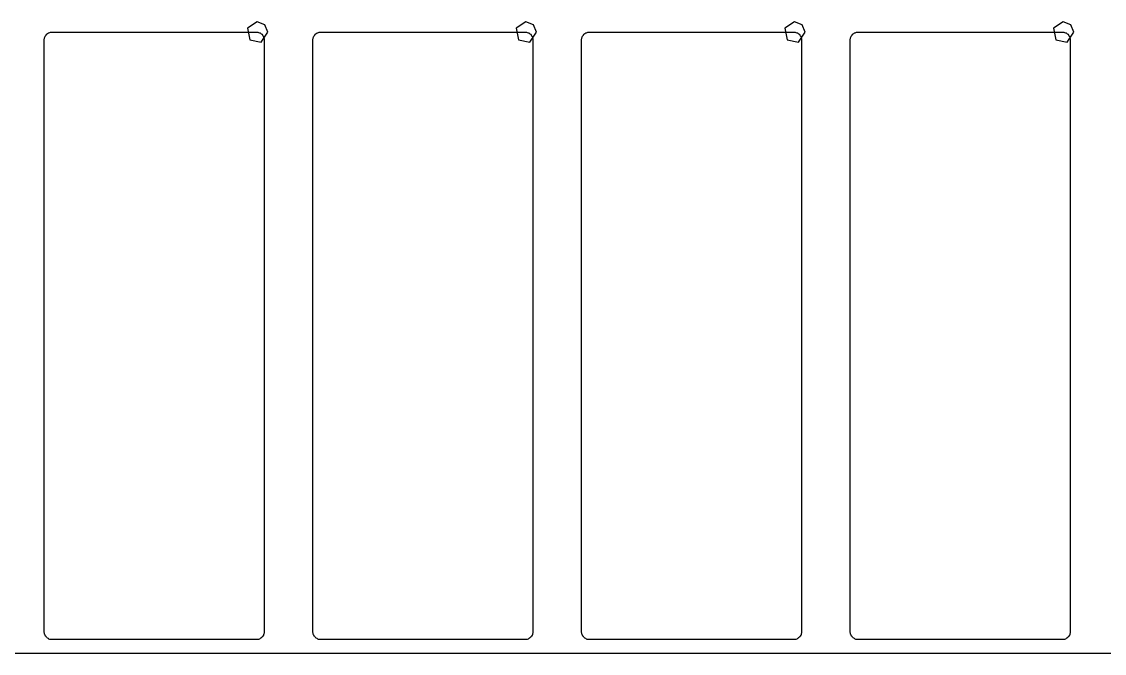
# Model space of a CAD drawing. Extents: x 114 to 258, y 8 to 198.
# Drawn here: x 198.83 to 209.06, y 25.31 to 31.27 of the extents above; entities that cross this region are included whole.
import ezdxf

# ---------------------------------------------------------------- set-up
doc = ezdxf.new("R2010")
doc.units = 0

msp = doc.modelspace()

# ---------------------------------------------------------------- linework, layer by layer
at = {"layer": 'Layer 1', "color": 7}
for points in [[(201.053954, 31.274998), (200.961566, 31.213266), (200.983243, 31.104287), (201.092222, 31.08261), (201.153954, 31.174998), (201.124665, 31.245709), (201.053954, 31.274998), (201.053954, 31.274998)], [(201.053954, 31.274998), (200.961566, 31.213266), (200.983243, 31.104287), (201.092222, 31.08261), (201.153954, 31.174998), (201.124665, 31.245709), (201.053954, 31.274998), (201.053954, 31.274998)], [(203.593954, 31.274998), (203.501566, 31.213266), (203.523243, 31.104287), (203.632222, 31.08261), (203.693954, 31.174998), (203.664665, 31.245709), (203.593954, 31.274998), (203.593954, 31.274998)], [(203.593954, 31.274998), (203.501566, 31.213266), (203.523243, 31.104287), (203.632222, 31.08261), (203.693954, 31.174998), (203.664665, 31.245709), (203.593954, 31.274998), (203.593954, 31.274998)], [(206.133954, 31.274998), (206.041566, 31.213266), (206.063243, 31.104287), (206.172222, 31.08261), (206.233954, 31.174998), (206.204665, 31.245709), (206.133954, 31.274998), (206.133954, 31.274998)], [(206.133954, 31.274998), (206.041566, 31.213266), (206.063243, 31.104287), (206.172222, 31.08261), (206.233954, 31.174998), (206.204665, 31.245709), (206.133954, 31.274998), (206.133954, 31.274998)], [(208.673954, 31.274998), (208.581566, 31.213266), (208.603243, 31.104287), (208.712222, 31.08261), (208.773954, 31.174998), (208.744665, 31.245709), (208.673954, 31.274998), (208.673954, 31.274998)], [(208.673954, 31.274998), (208.581566, 31.213266), (208.603243, 31.104287), (208.712222, 31.08261), (208.773954, 31.174998), (208.744665, 31.245709), (208.673954, 31.274998), (208.673954, 31.274998)], [(199.04202, 31.12242), (199.04456, 31.13004)], [(199.04202, 31.12242), (199.04456, 31.13004)], [(199.04202, 31.1148), (199.04202, 31.12242)], [(199.04202, 31.1148), (199.04202, 31.12242)], [(199.04456, 31.13004), (199.04964, 31.13766)], [(199.04456, 31.13004), (199.04964, 31.13766)], [(199.04964, 31.13766), (199.05218, 31.14274)], [(199.04964, 31.13766), (199.05218, 31.14274)], [(199.05218, 31.14274), (199.05726, 31.14782)], [(199.05218, 31.14274), (199.05726, 31.14782)], [(199.05726, 31.14782), (199.06234, 31.15544)], [(199.05726, 31.14782), (199.06234, 31.15544)], [(199.06234, 31.15544), (199.06742, 31.16052)], [(199.06234, 31.15544), (199.06742, 31.16052)], [(199.06742, 31.16052), (199.0725, 31.16306)], [(199.06742, 31.16052), (199.0725, 31.16306)], [(199.0725, 31.16306), (199.08012, 31.16814)], [(199.0725, 31.16306), (199.08012, 31.16814)], [(199.08012, 31.16814), (199.0852, 31.17068)], [(199.08012, 31.16814), (199.0852, 31.17068)], [(199.0852, 31.17068), (199.09282, 31.17322)], [(199.0852, 31.17068), (199.09282, 31.17322)], [(199.09282, 31.17322), (199.10044, 31.17576)], [(199.09282, 31.17322), (199.10044, 31.17576)], [(199.10044, 31.17576), (199.10806, 31.17576)], [(199.10044, 31.17576), (199.10806, 31.17576)], [(199.10806, 31.17576), (199.11568, 31.17576)], [(199.10806, 31.17576), (199.11568, 31.17576)], [(199.11568, 31.17576), (201.04608, 31.17576)], [(199.11568, 31.17576), (201.04608, 31.17576)], [(201.04608, 31.17576), (201.0537, 31.17576)], [(201.04608, 31.17576), (201.0537, 31.17576)], [(201.0537, 31.17576), (201.05878, 31.17576)], [(201.0537, 31.17576), (201.05878, 31.17576)], [(201.05878, 31.17576), (201.0664, 31.17322)], [(201.05878, 31.17576), (201.0664, 31.17322)], [(201.0664, 31.17322), (201.07402, 31.17068)], [(201.0664, 31.17322), (201.07402, 31.17068)], [(201.07402, 31.17068), (201.08164, 31.16814)], [(201.07402, 31.17068), (201.08164, 31.16814)], [(201.08164, 31.16814), (201.08672, 31.16306)], [(201.08164, 31.16814), (201.08672, 31.16306)], [(201.08672, 31.16306), (201.0918, 31.16052)], [(201.08672, 31.16306), (201.0918, 31.16052)], [(201.0918, 31.16052), (201.09942, 31.15544)], [(201.0918, 31.16052), (201.09942, 31.15544)], [(201.09942, 31.15544), (201.1045, 31.14782)], [(201.09942, 31.15544), (201.1045, 31.14782)], [(201.1045, 31.14782), (201.10704, 31.14274)], [(201.1045, 31.14782), (201.10704, 31.14274)], [(201.10704, 31.14274), (201.11212, 31.13766)], [(201.10704, 31.14274), (201.11212, 31.13766)], [(201.11212, 31.13766), (201.11466, 31.13004)], [(201.11212, 31.13766), (201.11466, 31.13004)], [(201.11466, 31.13004), (201.1172, 31.12242)], [(201.11466, 31.13004), (201.1172, 31.12242)], [(201.1172, 31.12242), (201.11974, 31.1148)], [(201.1172, 31.12242), (201.11974, 31.1148)], [(201.58202, 31.12242), (201.58456, 31.13004)], [(201.58202, 31.12242), (201.58456, 31.13004)], [(201.58202, 31.1148), (201.58202, 31.12242)], [(201.58202, 31.1148), (201.58202, 31.12242)], [(201.58456, 31.13004), (201.58964, 31.13766)], [(201.58456, 31.13004), (201.58964, 31.13766)], [(201.58964, 31.13766), (201.59218, 31.14274)], [(201.58964, 31.13766), (201.59218, 31.14274)], [(201.59218, 31.14274), (201.59726, 31.14782)], [(201.59218, 31.14274), (201.59726, 31.14782)], [(201.59726, 31.14782), (201.60234, 31.15544)], [(201.59726, 31.14782), (201.60234, 31.15544)], [(201.60234, 31.15544), (201.60742, 31.16052)], [(201.60234, 31.15544), (201.60742, 31.16052)], [(201.60742, 31.16052), (201.6125, 31.16306)], [(201.60742, 31.16052), (201.6125, 31.16306)], [(201.6125, 31.16306), (201.62012, 31.16814)], [(201.6125, 31.16306), (201.62012, 31.16814)], [(201.62012, 31.16814), (201.6252, 31.17068)], [(201.62012, 31.16814), (201.6252, 31.17068)], [(201.6252, 31.17068), (201.63282, 31.17322)], [(201.6252, 31.17068), (201.63282, 31.17322)], [(201.63282, 31.17322), (201.64044, 31.17576)], [(201.63282, 31.17322), (201.64044, 31.17576)], [(201.64044, 31.17576), (201.64806, 31.17576)], [(201.64044, 31.17576), (201.64806, 31.17576)], [(201.64806, 31.17576), (201.65568, 31.17576)], [(201.64806, 31.17576), (201.65568, 31.17576)], [(201.65568, 31.17576), (203.58608, 31.17576)], [(201.65568, 31.17576), (203.58608, 31.17576)], [(203.58608, 31.17576), (203.5937, 31.17576)], [(203.58608, 31.17576), (203.5937, 31.17576)], [(203.5937, 31.17576), (203.59878, 31.17576)], [(203.5937, 31.17576), (203.59878, 31.17576)], [(203.59878, 31.17576), (203.6064, 31.17322)], [(203.59878, 31.17576), (203.6064, 31.17322)], [(203.6064, 31.17322), (203.61402, 31.17068)], [(203.6064, 31.17322), (203.61402, 31.17068)], [(203.61402, 31.17068), (203.62164, 31.16814)], [(203.61402, 31.17068), (203.62164, 31.16814)], [(203.62164, 31.16814), (203.62672, 31.16306)], [(203.62164, 31.16814), (203.62672, 31.16306)], [(203.62672, 31.16306), (203.6318, 31.16052)], [(203.62672, 31.16306), (203.6318, 31.16052)], [(203.6318, 31.16052), (203.63942, 31.15544)], [(203.6318, 31.16052), (203.63942, 31.15544)], [(203.63942, 31.15544), (203.6445, 31.14782)], [(203.63942, 31.15544), (203.6445, 31.14782)], [(203.6445, 31.14782), (203.64704, 31.14274)], [(203.6445, 31.14782), (203.64704, 31.14274)], [(203.64704, 31.14274), (203.65212, 31.13766)], [(203.64704, 31.14274), (203.65212, 31.13766)], [(203.65212, 31.13766), (203.65466, 31.13004)], [(203.65212, 31.13766), (203.65466, 31.13004)], [(203.65466, 31.13004), (203.6572, 31.12242)], [(203.65466, 31.13004), (203.6572, 31.12242)], [(203.6572, 31.12242), (203.65974, 31.1148)], [(203.6572, 31.12242), (203.65974, 31.1148)], [(204.12202, 31.12242), (204.12456, 31.13004)], [(204.12202, 31.12242), (204.12456, 31.13004)], [(204.12202, 31.1148), (204.12202, 31.12242)], [(204.12202, 31.1148), (204.12202, 31.12242)], [(204.12456, 31.13004), (204.12964, 31.13766)], [(204.12456, 31.13004), (204.12964, 31.13766)], [(204.12964, 31.13766), (204.13218, 31.14274)], [(204.12964, 31.13766), (204.13218, 31.14274)], [(204.13218, 31.14274), (204.13726, 31.14782)], [(204.13218, 31.14274), (204.13726, 31.14782)], [(204.13726, 31.14782), (204.14234, 31.15544)], [(204.13726, 31.14782), (204.14234, 31.15544)], [(204.14234, 31.15544), (204.14742, 31.16052)], [(204.14234, 31.15544), (204.14742, 31.16052)], [(204.14742, 31.16052), (204.1525, 31.16306)], [(204.14742, 31.16052), (204.1525, 31.16306)], [(204.1525, 31.16306), (204.16012, 31.16814)], [(204.1525, 31.16306), (204.16012, 31.16814)], [(204.16012, 31.16814), (204.1652, 31.17068)], [(204.16012, 31.16814), (204.1652, 31.17068)], [(204.1652, 31.17068), (204.17282, 31.17322)], [(204.1652, 31.17068), (204.17282, 31.17322)], [(204.17282, 31.17322), (204.18044, 31.17576)], [(204.17282, 31.17322), (204.18044, 31.17576)], [(204.18044, 31.17576), (204.18806, 31.17576)], [(204.18044, 31.17576), (204.18806, 31.17576)], [(204.18806, 31.17576), (204.19568, 31.17576)], [(204.18806, 31.17576), (204.19568, 31.17576)], [(204.19568, 31.17576), (206.12608, 31.17576)], [(204.19568, 31.17576), (206.12608, 31.17576)], [(206.12608, 31.17576), (206.1337, 31.17576)], [(206.12608, 31.17576), (206.1337, 31.17576)], [(206.1337, 31.17576), (206.13878, 31.17576)], [(206.1337, 31.17576), (206.13878, 31.17576)], [(206.13878, 31.17576), (206.1464, 31.17322)], [(206.13878, 31.17576), (206.1464, 31.17322)], [(206.1464, 31.17322), (206.15402, 31.17068)], [(206.1464, 31.17322), (206.15402, 31.17068)], [(206.15402, 31.17068), (206.16164, 31.16814)], [(206.15402, 31.17068), (206.16164, 31.16814)], [(206.16164, 31.16814), (206.16672, 31.16306)], [(206.16164, 31.16814), (206.16672, 31.16306)], [(206.16672, 31.16306), (206.1718, 31.16052)], [(206.16672, 31.16306), (206.1718, 31.16052)], [(206.1718, 31.16052), (206.17942, 31.15544)], [(206.1718, 31.16052), (206.17942, 31.15544)], [(206.17942, 31.15544), (206.1845, 31.14782)], [(206.17942, 31.15544), (206.1845, 31.14782)], [(206.1845, 31.14782), (206.18704, 31.14274)], [(206.1845, 31.14782), (206.18704, 31.14274)], [(206.18704, 31.14274), (206.19212, 31.13766)], [(206.18704, 31.14274), (206.19212, 31.13766)], [(206.19212, 31.13766), (206.19466, 31.13004)], [(206.19212, 31.13766), (206.19466, 31.13004)], [(206.19466, 31.13004), (206.1972, 31.12242)], [(206.19466, 31.13004), (206.1972, 31.12242)], [(206.1972, 31.12242), (206.19974, 31.1148)], [(206.1972, 31.12242), (206.19974, 31.1148)], [(206.66202, 31.12242), (206.66456, 31.13004)], [(206.66202, 31.12242), (206.66456, 31.13004)], [(206.66202, 31.1148), (206.66202, 31.12242)], [(206.66202, 31.1148), (206.66202, 31.12242)], [(206.66456, 31.13004), (206.66964, 31.13766)], [(206.66456, 31.13004), (206.66964, 31.13766)], [(206.66964, 31.13766), (206.67218, 31.14274)], [(206.66964, 31.13766), (206.67218, 31.14274)], [(206.67218, 31.14274), (206.67726, 31.14782)], [(206.67218, 31.14274), (206.67726, 31.14782)], [(206.67726, 31.14782), (206.68234, 31.15544)], [(206.67726, 31.14782), (206.68234, 31.15544)], [(206.68234, 31.15544), (206.68742, 31.16052)], [(206.68234, 31.15544), (206.68742, 31.16052)], [(206.68742, 31.16052), (206.6925, 31.16306)], [(206.68742, 31.16052), (206.6925, 31.16306)], [(206.6925, 31.16306), (206.70012, 31.16814)], [(206.6925, 31.16306), (206.70012, 31.16814)], [(206.70012, 31.16814), (206.7052, 31.17068)], [(206.70012, 31.16814), (206.7052, 31.17068)], [(206.7052, 31.17068), (206.71282, 31.17322)], [(206.7052, 31.17068), (206.71282, 31.17322)], [(206.71282, 31.17322), (206.72044, 31.17576)], [(206.71282, 31.17322), (206.72044, 31.17576)], [(206.72044, 31.17576), (206.72806, 31.17576)], [(206.72044, 31.17576), (206.72806, 31.17576)], [(206.72806, 31.17576), (206.73568, 31.17576)], [(206.72806, 31.17576), (206.73568, 31.17576)], [(206.73568, 31.17576), (208.66608, 31.17576)], [(206.73568, 31.17576), (208.66608, 31.17576)], [(208.66608, 31.17576), (208.6737, 31.17576)], [(208.66608, 31.17576), (208.6737, 31.17576)], [(208.6737, 31.17576), (208.67878, 31.17576)], [(208.6737, 31.17576), (208.67878, 31.17576)], [(208.67878, 31.17576), (208.6864, 31.17322)], [(208.67878, 31.17576), (208.6864, 31.17322)], [(208.6864, 31.17322), (208.69402, 31.17068)], [(208.6864, 31.17322), (208.69402, 31.17068)], [(208.69402, 31.17068), (208.70164, 31.16814)], [(208.69402, 31.17068), (208.70164, 31.16814)], [(208.70164, 31.16814), (208.70672, 31.16306)], [(208.70164, 31.16814), (208.70672, 31.16306)], [(208.70672, 31.16306), (208.7118, 31.16052)], [(208.70672, 31.16306), (208.7118, 31.16052)], [(208.7118, 31.16052), (208.71942, 31.15544)], [(208.7118, 31.16052), (208.71942, 31.15544)], [(208.71942, 31.15544), (208.7245, 31.14782)], [(208.71942, 31.15544), (208.7245, 31.14782)], [(208.7245, 31.14782), (208.72704, 31.14274)], [(208.7245, 31.14782), (208.72704, 31.14274)], [(208.72704, 31.14274), (208.73212, 31.13766)], [(208.72704, 31.14274), (208.73212, 31.13766)], [(208.73212, 31.13766), (208.73466, 31.13004)], [(208.73212, 31.13766), (208.73466, 31.13004)], [(208.73466, 31.13004), (208.7372, 31.12242)], [(208.73466, 31.13004), (208.7372, 31.12242)], [(208.7372, 31.12242), (208.73974, 31.1148)], [(208.7372, 31.12242), (208.73974, 31.1148)], [(199.03948, 31.10972), (199.04202, 31.1148)], [(199.03948, 31.10972), (199.04202, 31.1148)], [(199.03948, 31.1021), (199.03948, 31.10972)], [(199.03948, 31.1021), (199.03948, 31.10972)], [(199.03948, 25.5141), (199.03948, 31.1021)], [(199.03948, 25.5141), (199.03948, 31.1021)], [(201.11974, 31.1148), (201.11974, 31.10972)], [(201.11974, 31.1148), (201.11974, 31.10972)], [(201.11974, 31.10972), (201.11974, 31.1021)], [(201.11974, 31.10972), (201.11974, 31.1021)], [(201.11974, 31.1021), (201.11974, 25.5141)], [(201.11974, 31.1021), (201.11974, 25.5141)], [(201.57948, 31.10972), (201.58202, 31.1148)], [(201.57948, 31.10972), (201.58202, 31.1148)], [(201.57948, 31.1021), (201.57948, 31.10972)], [(201.57948, 31.1021), (201.57948, 31.10972)], [(201.57948, 25.5141), (201.57948, 31.1021)], [(201.57948, 25.5141), (201.57948, 31.1021)], [(203.65974, 31.1148), (203.65974, 31.10972)], [(203.65974, 31.1148), (203.65974, 31.10972)], [(203.65974, 31.10972), (203.65974, 31.1021)], [(203.65974, 31.10972), (203.65974, 31.1021)], [(203.65974, 31.1021), (203.65974, 25.5141)], [(203.65974, 31.1021), (203.65974, 25.5141)], [(204.11948, 31.10972), (204.12202, 31.1148)], [(204.11948, 31.10972), (204.12202, 31.1148)], [(204.11948, 31.1021), (204.11948, 31.10972)], [(204.11948, 31.1021), (204.11948, 31.10972)], [(204.11948, 25.5141), (204.11948, 31.1021)], [(204.11948, 25.5141), (204.11948, 31.1021)], [(206.19974, 31.1148), (206.19974, 31.10972)], [(206.19974, 31.1148), (206.19974, 31.10972)], [(206.19974, 31.10972), (206.19974, 31.1021)], [(206.19974, 31.10972), (206.19974, 31.1021)], [(206.19974, 31.1021), (206.19974, 25.5141)], [(206.19974, 31.1021), (206.19974, 25.5141)], [(206.65948, 31.10972), (206.66202, 31.1148)], [(206.65948, 31.10972), (206.66202, 31.1148)], [(206.65948, 31.1021), (206.65948, 31.10972)], [(206.65948, 31.1021), (206.65948, 31.10972)], [(206.65948, 25.5141), (206.65948, 31.1021)], [(206.65948, 25.5141), (206.65948, 31.1021)], [(208.73974, 31.1148), (208.73974, 31.10972)], [(208.73974, 31.1148), (208.73974, 31.10972)], [(208.73974, 31.10972), (208.73974, 31.1021)], [(208.73974, 31.10972), (208.73974, 31.1021)], [(208.73974, 31.1021), (208.73974, 25.5141)], [(208.73974, 31.1021), (208.73974, 25.5141)], [(199.03948, 25.50648), (199.03948, 25.5141)], [(199.03948, 25.50648), (199.03948, 25.5141)], [(199.04202, 25.49886), (199.03948, 25.50648)], [(199.04202, 25.49886), (199.03948, 25.50648)], [(199.04202, 25.49124), (199.04202, 25.49886)], [(199.04202, 25.49124), (199.04202, 25.49886)], [(199.04456, 25.48362), (199.04202, 25.49124)], [(199.04456, 25.48362), (199.04202, 25.49124)], [(201.1172, 25.49124), (201.11466, 25.48362)], [(201.1172, 25.49124), (201.11466, 25.48362)], [(201.11974, 25.49886), (201.1172, 25.49124)], [(201.11974, 25.49886), (201.1172, 25.49124)], [(201.11974, 25.5141), (201.11974, 25.50648)], [(201.11974, 25.5141), (201.11974, 25.50648)], [(201.11974, 25.50648), (201.11974, 25.49886)], [(201.11974, 25.50648), (201.11974, 25.49886)], [(201.57948, 25.50648), (201.57948, 25.5141)], [(201.57948, 25.50648), (201.57948, 25.5141)], [(201.58202, 25.49886), (201.57948, 25.50648)], [(201.58202, 25.49886), (201.57948, 25.50648)], [(201.58202, 25.49124), (201.58202, 25.49886)], [(201.58202, 25.49124), (201.58202, 25.49886)], [(201.58456, 25.48362), (201.58202, 25.49124)], [(201.58456, 25.48362), (201.58202, 25.49124)], [(203.6572, 25.49124), (203.65466, 25.48362)], [(203.6572, 25.49124), (203.65466, 25.48362)], [(203.65974, 25.49886), (203.6572, 25.49124)], [(203.65974, 25.49886), (203.6572, 25.49124)], [(203.65974, 25.5141), (203.65974, 25.50648)], [(203.65974, 25.5141), (203.65974, 25.50648)], [(203.65974, 25.50648), (203.65974, 25.49886)], [(203.65974, 25.50648), (203.65974, 25.49886)], [(204.11948, 25.50648), (204.11948, 25.5141)], [(204.11948, 25.50648), (204.11948, 25.5141)], [(204.12202, 25.49886), (204.11948, 25.50648)], [(204.12202, 25.49886), (204.11948, 25.50648)], [(204.12202, 25.49124), (204.12202, 25.49886)], [(204.12202, 25.49124), (204.12202, 25.49886)], [(204.12456, 25.48362), (204.12202, 25.49124)], [(204.12456, 25.48362), (204.12202, 25.49124)], [(206.1972, 25.49124), (206.19466, 25.48362)], [(206.1972, 25.49124), (206.19466, 25.48362)], [(206.19974, 25.49886), (206.1972, 25.49124)], [(206.19974, 25.49886), (206.1972, 25.49124)], [(206.19974, 25.5141), (206.19974, 25.50648)], [(206.19974, 25.5141), (206.19974, 25.50648)], [(206.19974, 25.50648), (206.19974, 25.49886)], [(206.19974, 25.50648), (206.19974, 25.49886)], [(206.65948, 25.50648), (206.65948, 25.5141)], [(206.65948, 25.50648), (206.65948, 25.5141)], [(206.66202, 25.49886), (206.65948, 25.50648)], [(206.66202, 25.49886), (206.65948, 25.50648)], [(206.66202, 25.49124), (206.66202, 25.49886)], [(206.66202, 25.49124), (206.66202, 25.49886)], [(206.66456, 25.48362), (206.66202, 25.49124)], [(206.66456, 25.48362), (206.66202, 25.49124)], [(208.7372, 25.49124), (208.73466, 25.48362)], [(208.7372, 25.49124), (208.73466, 25.48362)], [(208.73974, 25.49886), (208.7372, 25.49124)], [(208.73974, 25.49886), (208.7372, 25.49124)], [(208.73974, 25.5141), (208.73974, 25.50648)], [(208.73974, 25.5141), (208.73974, 25.50648)], [(208.73974, 25.50648), (208.73974, 25.49886)], [(208.73974, 25.50648), (208.73974, 25.49886)], [(199.04964, 25.47854), (199.04456, 25.48362)], [(199.04964, 25.47854), (199.04456, 25.48362)], [(199.05218, 25.47092), (199.04964, 25.47854)], [(199.05218, 25.47092), (199.04964, 25.47854)], [(199.05726, 25.46584), (199.05218, 25.47092)], [(199.05726, 25.46584), (199.05218, 25.47092)], [(199.06234, 25.46076), (199.05726, 25.46584)], [(199.06234, 25.46076), (199.05726, 25.46584)], [(199.06742, 25.45568), (199.06234, 25.46076)], [(199.06742, 25.45568), (199.06234, 25.46076)], [(199.0725, 25.4506), (199.06742, 25.45568)], [(199.0725, 25.4506), (199.06742, 25.45568)], [(199.08012, 25.44806), (199.0725, 25.4506)], [(199.08012, 25.44806), (199.0725, 25.4506)], [(199.0852, 25.44298), (199.08012, 25.44806)], [(199.0852, 25.44298), (199.08012, 25.44806)], [(199.09282, 25.44044), (199.0852, 25.44298)], [(199.09282, 25.44044), (199.0852, 25.44298)], [(199.10044, 25.44044), (199.09282, 25.44044)], [(199.10044, 25.44044), (199.09282, 25.44044)], [(199.10806, 25.4379), (199.10044, 25.44044)], [(199.10806, 25.4379), (199.10044, 25.44044)], [(199.11568, 25.4379), (199.10806, 25.4379)], [(199.11568, 25.4379), (199.10806, 25.4379)], [(201.04608, 25.4379), (199.11568, 25.4379)], [(201.04608, 25.4379), (199.11568, 25.4379)], [(201.0537, 25.4379), (201.04608, 25.4379)], [(201.0537, 25.4379), (201.04608, 25.4379)], [(201.05878, 25.44044), (201.0537, 25.4379)], [(201.05878, 25.44044), (201.0537, 25.4379)], [(201.0664, 25.44044), (201.05878, 25.44044)], [(201.0664, 25.44044), (201.05878, 25.44044)], [(201.07402, 25.44298), (201.0664, 25.44044)], [(201.07402, 25.44298), (201.0664, 25.44044)], [(201.08164, 25.44806), (201.07402, 25.44298)], [(201.08164, 25.44806), (201.07402, 25.44298)], [(201.08672, 25.4506), (201.08164, 25.44806)], [(201.08672, 25.4506), (201.08164, 25.44806)], [(201.0918, 25.45568), (201.08672, 25.4506)], [(201.0918, 25.45568), (201.08672, 25.4506)], [(201.09942, 25.46076), (201.0918, 25.45568)], [(201.09942, 25.46076), (201.0918, 25.45568)], [(201.1045, 25.46584), (201.09942, 25.46076)], [(201.1045, 25.46584), (201.09942, 25.46076)], [(201.10704, 25.47092), (201.1045, 25.46584)], [(201.10704, 25.47092), (201.1045, 25.46584)], [(201.11212, 25.47854), (201.10704, 25.47092)], [(201.11212, 25.47854), (201.10704, 25.47092)], [(201.11466, 25.48362), (201.11212, 25.47854)], [(201.11466, 25.48362), (201.11212, 25.47854)], [(201.58964, 25.47854), (201.58456, 25.48362)], [(201.58964, 25.47854), (201.58456, 25.48362)], [(201.59218, 25.47092), (201.58964, 25.47854)], [(201.59218, 25.47092), (201.58964, 25.47854)], [(201.59726, 25.46584), (201.59218, 25.47092)], [(201.59726, 25.46584), (201.59218, 25.47092)], [(201.60234, 25.46076), (201.59726, 25.46584)], [(201.60234, 25.46076), (201.59726, 25.46584)], [(201.60742, 25.45568), (201.60234, 25.46076)], [(201.60742, 25.45568), (201.60234, 25.46076)], [(201.6125, 25.4506), (201.60742, 25.45568)], [(201.6125, 25.4506), (201.60742, 25.45568)], [(201.62012, 25.44806), (201.6125, 25.4506)], [(201.62012, 25.44806), (201.6125, 25.4506)], [(201.6252, 25.44298), (201.62012, 25.44806)], [(201.6252, 25.44298), (201.62012, 25.44806)], [(201.63282, 25.44044), (201.6252, 25.44298)], [(201.63282, 25.44044), (201.6252, 25.44298)], [(201.64044, 25.44044), (201.63282, 25.44044)], [(201.64044, 25.44044), (201.63282, 25.44044)], [(201.64806, 25.4379), (201.64044, 25.44044)], [(201.64806, 25.4379), (201.64044, 25.44044)], [(201.65568, 25.4379), (201.64806, 25.4379)], [(201.65568, 25.4379), (201.64806, 25.4379)], [(203.58608, 25.4379), (201.65568, 25.4379)], [(203.58608, 25.4379), (201.65568, 25.4379)], [(203.5937, 25.4379), (203.58608, 25.4379)], [(203.5937, 25.4379), (203.58608, 25.4379)], [(203.59878, 25.44044), (203.5937, 25.4379)], [(203.59878, 25.44044), (203.5937, 25.4379)], [(203.6064, 25.44044), (203.59878, 25.44044)], [(203.6064, 25.44044), (203.59878, 25.44044)], [(203.61402, 25.44298), (203.6064, 25.44044)], [(203.61402, 25.44298), (203.6064, 25.44044)], [(203.62164, 25.44806), (203.61402, 25.44298)], [(203.62164, 25.44806), (203.61402, 25.44298)], [(203.62672, 25.4506), (203.62164, 25.44806)], [(203.62672, 25.4506), (203.62164, 25.44806)], [(203.6318, 25.45568), (203.62672, 25.4506)], [(203.6318, 25.45568), (203.62672, 25.4506)], [(203.63942, 25.46076), (203.6318, 25.45568)], [(203.63942, 25.46076), (203.6318, 25.45568)], [(203.6445, 25.46584), (203.63942, 25.46076)], [(203.6445, 25.46584), (203.63942, 25.46076)], [(203.64704, 25.47092), (203.6445, 25.46584)], [(203.64704, 25.47092), (203.6445, 25.46584)], [(203.65212, 25.47854), (203.64704, 25.47092)], [(203.65212, 25.47854), (203.64704, 25.47092)], [(203.65466, 25.48362), (203.65212, 25.47854)], [(203.65466, 25.48362), (203.65212, 25.47854)], [(204.12964, 25.47854), (204.12456, 25.48362)], [(204.12964, 25.47854), (204.12456, 25.48362)], [(204.13218, 25.47092), (204.12964, 25.47854)], [(204.13218, 25.47092), (204.12964, 25.47854)], [(204.13726, 25.46584), (204.13218, 25.47092)], [(204.13726, 25.46584), (204.13218, 25.47092)], [(204.14234, 25.46076), (204.13726, 25.46584)], [(204.14234, 25.46076), (204.13726, 25.46584)], [(204.14742, 25.45568), (204.14234, 25.46076)], [(204.14742, 25.45568), (204.14234, 25.46076)], [(204.1525, 25.4506), (204.14742, 25.45568)], [(204.1525, 25.4506), (204.14742, 25.45568)], [(204.16012, 25.44806), (204.1525, 25.4506)], [(204.16012, 25.44806), (204.1525, 25.4506)], [(204.1652, 25.44298), (204.16012, 25.44806)], [(204.1652, 25.44298), (204.16012, 25.44806)], [(204.17282, 25.44044), (204.1652, 25.44298)], [(204.17282, 25.44044), (204.1652, 25.44298)], [(204.18044, 25.44044), (204.17282, 25.44044)], [(204.18044, 25.44044), (204.17282, 25.44044)], [(204.18806, 25.4379), (204.18044, 25.44044)], [(204.18806, 25.4379), (204.18044, 25.44044)], [(204.19568, 25.4379), (204.18806, 25.4379)], [(204.19568, 25.4379), (204.18806, 25.4379)], [(206.12608, 25.4379), (204.19568, 25.4379)], [(206.12608, 25.4379), (204.19568, 25.4379)], [(206.1337, 25.4379), (206.12608, 25.4379)], [(206.1337, 25.4379), (206.12608, 25.4379)], [(206.13878, 25.44044), (206.1337, 25.4379)], [(206.13878, 25.44044), (206.1337, 25.4379)], [(206.1464, 25.44044), (206.13878, 25.44044)], [(206.1464, 25.44044), (206.13878, 25.44044)], [(206.15402, 25.44298), (206.1464, 25.44044)], [(206.15402, 25.44298), (206.1464, 25.44044)], [(206.16164, 25.44806), (206.15402, 25.44298)], [(206.16164, 25.44806), (206.15402, 25.44298)], [(206.16672, 25.4506), (206.16164, 25.44806)], [(206.16672, 25.4506), (206.16164, 25.44806)], [(206.1718, 25.45568), (206.16672, 25.4506)], [(206.1718, 25.45568), (206.16672, 25.4506)], [(206.17942, 25.46076), (206.1718, 25.45568)], [(206.17942, 25.46076), (206.1718, 25.45568)], [(206.1845, 25.46584), (206.17942, 25.46076)], [(206.1845, 25.46584), (206.17942, 25.46076)], [(206.18704, 25.47092), (206.1845, 25.46584)], [(206.18704, 25.47092), (206.1845, 25.46584)], [(206.19212, 25.47854), (206.18704, 25.47092)], [(206.19212, 25.47854), (206.18704, 25.47092)], [(206.19466, 25.48362), (206.19212, 25.47854)], [(206.19466, 25.48362), (206.19212, 25.47854)], [(206.66964, 25.47854), (206.66456, 25.48362)], [(206.66964, 25.47854), (206.66456, 25.48362)], [(206.67218, 25.47092), (206.66964, 25.47854)], [(206.67218, 25.47092), (206.66964, 25.47854)], [(206.67726, 25.46584), (206.67218, 25.47092)], [(206.67726, 25.46584), (206.67218, 25.47092)], [(206.68234, 25.46076), (206.67726, 25.46584)], [(206.68234, 25.46076), (206.67726, 25.46584)], [(206.68742, 25.45568), (206.68234, 25.46076)], [(206.68742, 25.45568), (206.68234, 25.46076)], [(206.6925, 25.4506), (206.68742, 25.45568)], [(206.6925, 25.4506), (206.68742, 25.45568)], [(206.70012, 25.44806), (206.6925, 25.4506)], [(206.70012, 25.44806), (206.6925, 25.4506)], [(206.7052, 25.44298), (206.70012, 25.44806)], [(206.7052, 25.44298), (206.70012, 25.44806)], [(206.71282, 25.44044), (206.7052, 25.44298)], [(206.71282, 25.44044), (206.7052, 25.44298)], [(206.72044, 25.44044), (206.71282, 25.44044)], [(206.72044, 25.44044), (206.71282, 25.44044)], [(206.72806, 25.4379), (206.72044, 25.44044)], [(206.72806, 25.4379), (206.72044, 25.44044)], [(206.73568, 25.4379), (206.72806, 25.4379)], [(206.73568, 25.4379), (206.72806, 25.4379)], [(208.66608, 25.4379), (206.73568, 25.4379)], [(208.66608, 25.4379), (206.73568, 25.4379)], [(208.6737, 25.4379), (208.66608, 25.4379)], [(208.6737, 25.4379), (208.66608, 25.4379)], [(208.67878, 25.44044), (208.6737, 25.4379)], [(208.67878, 25.44044), (208.6737, 25.4379)], [(208.6864, 25.44044), (208.67878, 25.44044)], [(208.6864, 25.44044), (208.67878, 25.44044)], [(208.69402, 25.44298), (208.6864, 25.44044)], [(208.69402, 25.44298), (208.6864, 25.44044)], [(208.70164, 25.44806), (208.69402, 25.44298)], [(208.70164, 25.44806), (208.69402, 25.44298)], [(208.70672, 25.4506), (208.70164, 25.44806)], [(208.70672, 25.4506), (208.70164, 25.44806)], [(208.7118, 25.45568), (208.70672, 25.4506)], [(208.7118, 25.45568), (208.70672, 25.4506)], [(208.71942, 25.46076), (208.7118, 25.45568)], [(208.71942, 25.46076), (208.7118, 25.45568)], [(208.7245, 25.46584), (208.71942, 25.46076)], [(208.7245, 25.46584), (208.71942, 25.46076)], [(208.72704, 25.47092), (208.7245, 25.46584)], [(208.72704, 25.47092), (208.7245, 25.46584)], [(208.73212, 25.47854), (208.72704, 25.47092)], [(208.73212, 25.47854), (208.72704, 25.47092)], [(208.73466, 25.48362), (208.73212, 25.47854)], [(208.73466, 25.48362), (208.73212, 25.47854)], [(187.54852, 25.30836), (227.54844, 25.30836)], [(187.54852, 25.30836), (227.54844, 25.30836)]]:
    msp.add_lwpolyline(points, dxfattribs=at)

doc.saveas('drawing.dxf')
